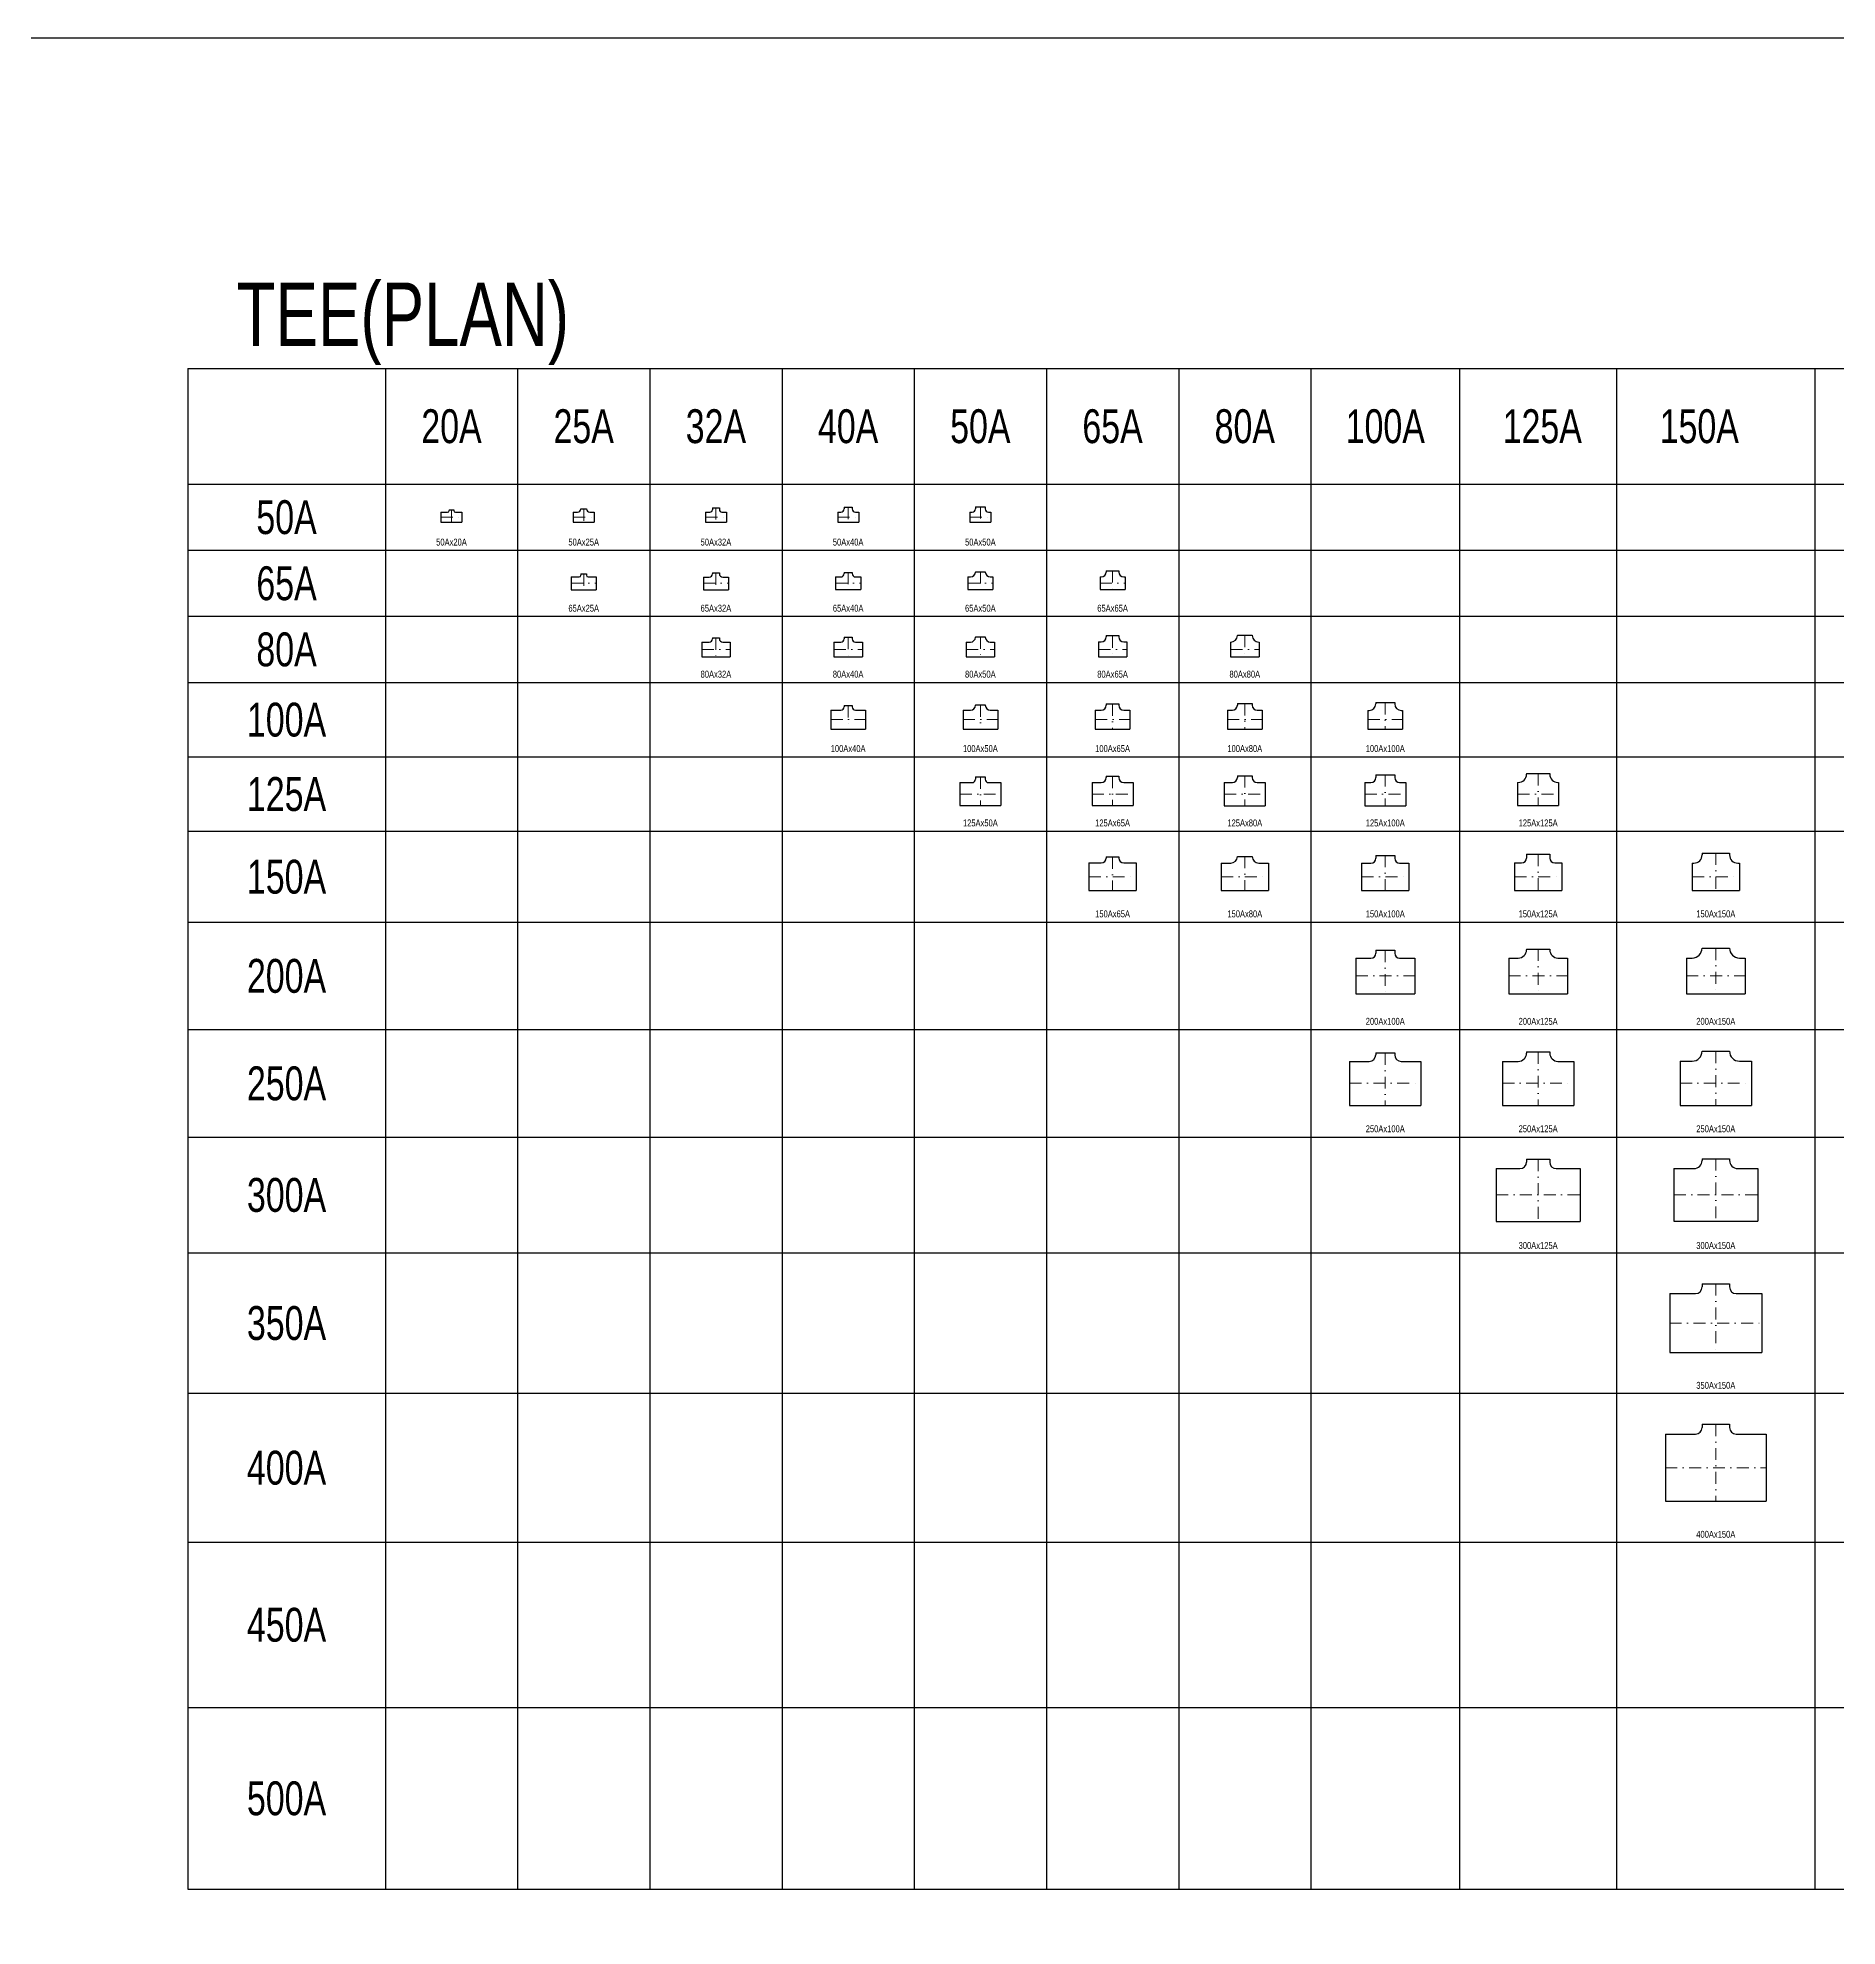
# Model space of a CAD drawing. Extents: x 0 to 90799, y 0 to 77868.
# Drawn here: x 45138 to 56026, y 66444 to 77868 of the extents above; entities that cross this region are included whole.
import ezdxf
from ezdxf.enums import TextEntityAlignment as Align

# ---------------------------------------------------------------- set-up
doc = ezdxf.new("R2010")
doc.units = 0
doc.header["$LTSCALE"] = 30
doc.header["$MEASUREMENT"] = 0
doc.linetypes.add('DGN Style 4', pattern=[4.8, 2.4, -1.2, 0, -1.2])
doc.layers.add('L(c)', color=1, linetype='DGN Style 4', lineweight=5)
doc.layers.add('L(txt)', color=2, linetype='Continuous', lineweight=13)
doc.styles.add('Style-ENGINEERING', font='ENGINEERING.shx')

# ---------------------------------------------------------------- blocks, each defined once
blk = doc.blocks.new('*U227')
for p, q in [((-64, 20), (-64, -41)), ((-64, 20), (-37, 20)), ((-17, 41), (17, 41)), ((-17, 41), (-17, 40)), ((17, 41), (17, 40)), ((37, 20), (63, 20)), ((63, 20), (63, -41)), ((-64, -41), (63, -41))]:
    blk.add_line(p, q)
for centre, start, end in [((-37, 40), 270, 0), ((37, 40), 180, 270)]:
    blk.add_arc(centre, 20, start, end)
blk = doc.blocks.new('*U228')
for p, q in [((-64, 17), (-64, -44)), ((-64, 17), (-36, 17)), ((-21, 44), (21, 44)), ((-21, 44), (-21, 32)), ((21, 44), (21, 32)), ((36, 17), (63, 17)), ((63, 17), (63, -44)), ((-64, -44), (63, -44))]:
    blk.add_line(p, q)
for centre, start, end in [((-36, 32), 270, 0), ((36, 32), 180, 270)]:
    blk.add_arc(centre, 15, start, end)
blk = doc.blocks.new('*U229')
for p, q in [((-63, 15), (-63, -45)), ((-63, 15), (-44, 15)), ((-24, 45), (24, 45)), ((-24, 45), (-24, 35)), ((24, 45), (24, 35)), ((44, 15), (64, 15)), ((64, 15), (64, -45)), ((-63, -45), (64, -45))]:
    blk.add_line(p, q)
for centre, start, end in [((-44, 35), 270, 0), ((44, 35), 180, 270)]:
    blk.add_arc(centre, 20, start, end)
blk = doc.blocks.new('*U230')
for p, q in [((-64, 14), (-64, -47)), ((-64, 14), (-50, 14)), ((-30, 47), (-30, 34)), ((-30, 47), (30, 47)), ((30, 47), (30, 34)), ((50, 14), (63, 14)), ((63, 14), (63, -47)), ((-64, -47), (63, -47))]:
    blk.add_line(p, q)
for centre, start, end in [((-50, 34), 270, 0), ((50, 34), 180, 270)]:
    blk.add_arc(centre, 20, start, end)
blk = doc.blocks.new('*U231')
for p, q in [((-76, 19), (-76, -57)), ((-76, 19), (-68, 19)), ((-38, 57), (-38, 49)), ((-38, 57), (38, 57)), ((38, 57), (38, 49)), ((68, 19), (76, 19)), ((76, 19), (76, -57)), ((-76, -57), (76, -57))]:
    blk.add_line(p, q)
for centre, start, end in [((-68, 49), 270, 0), ((68, 49), 180, 270)]:
    blk.add_arc(centre, 30, start, end)
blk = doc.blocks.new('*U232')
for p, q in [((-76, 22), (-76, -54)), ((-76, 22), (-60, 22)), ((-30, 54), (30, 54)), ((-30, 54), (-30, 52)), ((30, 54), (30, 52)), ((60, 22), (76, 22)), ((76, 22), (76, -54)), ((-76, -54), (76, -54))]:
    blk.add_line(p, q)
for centre, start, end in [((-60, 52), 270, 0), ((60, 52), 180, 270)]:
    blk.add_arc(centre, 30, start, end)
blk = doc.blocks.new('*U233')
for p, q in [((-76, 24), (-76, -52)), ((-76, 24), (-44, 24)), ((-24, 52), (24, 52)), ((-24, 52), (-24, 44)), ((24, 52), (24, 44)), ((44, 24), (76, 24)), ((76, 24), (76, -52)), ((-76, -52), (76, -52))]:
    blk.add_line(p, q)
for centre, start, end in [((-44, 44), 270, 0), ((44, 44), 180, 270)]:
    blk.add_arc(centre, 20, start, end)
blk = doc.blocks.new('*U234')
for p, q in [((-76, 25), (-76, -51)), ((-76, 25), (-41, 25)), ((-21, 51), (21, 51)), ((-21, 51), (-21, 45)), ((21, 51), (21, 45)), ((41, 25), (76, 25)), ((76, 25), (76, -51)), ((-76, -51), (76, -51))]:
    blk.add_line(p, q)
for centre, start, end in [((-41, 45), 270, 0), ((41, 45), 180, 270)]:
    blk.add_arc(centre, 20, start, end)
blk = doc.blocks.new('*U235')
for p, q in [((-76, 29), (-76, -48)), ((-76, 29), (-27, 29)), ((-17, 48), (17, 48)), ((-17, 48), (-17, 39)), ((17, 48), (17, 39)), ((27, 29), (76, 29)), ((76, 29), (76, -48)), ((-76, -48), (76, -48))]:
    blk.add_line(p, q)
for centre, start, end in [((-27, 39), 270, 0), ((27, 39), 180, 270)]:
    blk.add_arc(centre, 10, start, end)
blk = doc.blocks.new('*U236')
for p, q in [((-86, 32), (-86, -57)), ((-86, 32), (-41, 32)), ((-21, 57), (21, 57)), ((-21, 57), (-21, 52)), ((21, 57), (21, 52)), ((41, 32), (86, 32)), ((86, 32), (86, -57)), ((-86, -57), (86, -57))]:
    blk.add_line(p, q)
for centre, start, end in [((-41, 52), 270, 0), ((41, 52), 180, 270)]:
    blk.add_arc(centre, 20, start, end)
blk = doc.blocks.new('*U237')
for p, q in [((-86, 30), (-86, -59)), ((-86, 30), (-44, 30)), ((-24, 59), (24, 59)), ((-24, 59), (-24, 50)), ((24, 59), (24, 50)), ((44, 30), (86, 30)), ((86, 30), (86, -59)), ((-86, -59), (86, -59))]:
    blk.add_line(p, q)
for centre, start, end in [((-44, 50), 270, 0), ((44, 50), 180, 270)]:
    blk.add_arc(centre, 20, start, end)
blk = doc.blocks.new('*U238')
for p, q in [((-86, 29), (-86, -60)), ((-86, 29), (-60, 29)), ((-30, 60), (30, 60)), ((-30, 60), (-30, 59)), ((30, 60), (30, 59)), ((60, 29), (86, 29)), ((86, 29), (86, -60)), ((-86, -60), (86, -60))]:
    blk.add_line(p, q)
for centre, start, end in [((-60, 59), 270, 0), ((60, 59), 180, 270)]:
    blk.add_arc(centre, 30, start, end)
blk = doc.blocks.new('*U239')
for p, q in [((-86, 26), (-86, -64)), ((-86, 26), (-68, 26)), ((-38, 64), (38, 64)), ((-38, 64), (-38, 56)), ((38, 64), (38, 56)), ((68, 26), (86, 26)), ((86, 26), (86, -64)), ((-86, -64), (86, -64))]:
    blk.add_line(p, q)
for centre, start, end in [((-68, 56), 270, 0), ((68, 56), 180, 270)]:
    blk.add_arc(centre, 30, start, end)
blk = doc.blocks.new('*U240')
for p, q in [((-86, 24), (-86, -65)), ((-86, 24), (-85, 24)), ((-45, 65), (-45, 64)), ((-45, 65), (45, 65)), ((45, 65), (45, 64)), ((85, 24), (86, 24)), ((86, 24), (86, -65)), ((-86, -65), (86, -65))]:
    blk.add_line(p, q)
for centre, start, end in [((-85, 64), 270, 0), ((85, 64), 180, 270)]:
    blk.add_arc(centre, 40, start, end)
blk = doc.blocks.new('*U241')
for p, q in [((-105, 33), (-105, -81)), ((-105, 33), (-97, 33)), ((-57, 81), (-57, 73)), ((-57, 81), (57, 81)), ((57, 81), (57, 73)), ((97, 33), (105, 33)), ((105, 33), (105, -81)), ((-105, -81), (105, -81))]:
    blk.add_line(p, q)
for centre, start, end in [((-97, 73), 270, 0), ((97, 73), 180, 270)]:
    blk.add_arc(centre, 40, start, end)
blk = doc.blocks.new('*U242')
for p, q in [((-105, 37), (-105, -78)), ((-105, 37), (-75, 37)), ((-45, 78), (45, 78)), ((-45, 78), (-45, 67)), ((45, 78), (45, 67)), ((75, 37), (105, 37)), ((105, 37), (105, -78)), ((-105, -78), (105, -78))]:
    blk.add_line(p, q)
for centre, start, end in [((-75, 67), 270, 0), ((75, 67), 180, 270)]:
    blk.add_arc(centre, 30, start, end)
blk = doc.blocks.new('*U243')
for p, q in [((-105, 38), (-105, -76)), ((-105, 38), (-68, 38)), ((-38, 76), (38, 76)), ((-38, 76), (-38, 68)), ((38, 76), (38, 68)), ((68, 38), (105, 38)), ((105, 38), (105, -76)), ((-105, -76), (105, -76))]:
    blk.add_line(p, q)
for centre, start, end in [((-68, 68), 270, 0), ((68, 68), 180, 270)]:
    blk.add_arc(centre, 30, start, end)
blk = doc.blocks.new('*U244')
for p, q in [((-105, 41), (-105, -73)), ((-105, 41), (-60, 41)), ((-30, 73), (30, 73)), ((-30, 73), (-30, 71)), ((30, 73), (30, 71)), ((60, 41), (105, 41)), ((105, 41), (105, -73)), ((-105, -73), (105, -73))]:
    blk.add_line(p, q)
for centre, start, end in [((-60, 71), 270, 0), ((60, 71), 180, 270)]:
    blk.add_arc(centre, 30, start, end)
blk = doc.blocks.new('*U245')
for p, q in [((-105, 43), (-105, -71)), ((-105, 43), (-44, 43)), ((-24, 71), (24, 71)), ((-24, 71), (-24, 63)), ((24, 71), (24, 63)), ((44, 43), (105, 43)), ((105, 43), (105, -71)), ((-105, -71), (105, -71))]:
    blk.add_line(p, q)
for centre, start, end in [((-44, 63), 270, 0), ((44, 63), 180, 270)]:
    blk.add_arc(centre, 20, start, end)
blk = doc.blocks.new('*U246')
for p, q in [((-124, 52), (-124, -87)), ((-124, 52), (-50, 52)), ((-30, 87), (30, 87)), ((-30, 87), (-30, 72)), ((30, 87), (30, 72)), ((50, 52), (124, 52)), ((124, 52), (124, -87)), ((-124, -87), (124, -87))]:
    blk.add_line(p, q)
for centre, start, end in [((-50, 72), 270, 0), ((50, 72), 180, 270)]:
    blk.add_arc(centre, 20, start, end)
blk = doc.blocks.new('*U247')
for p, q in [((-124, 51), (-124, -89)), ((-124, 51), (-68, 51)), ((-38, 89), (38, 89)), ((-38, 89), (-38, 81)), ((38, 89), (38, 81)), ((68, 51), (124, 51)), ((124, 51), (124, -89)), ((-124, -89), (124, -89))]:
    blk.add_line(p, q)
for centre, start, end in [((-68, 81), 270, 0), ((68, 81), 180, 270)]:
    blk.add_arc(centre, 30, start, end)
blk = doc.blocks.new('*U248')
for p, q in [((-124, 49), (-124, -91)), ((-124, 49), (-75, 49)), ((-45, 90), (45, 90)), ((-45, 90), (-45, 79)), ((45, 90), (45, 79)), ((75, 49), (124, 49)), ((124, 49), (124, -91)), ((-124, -91), (124, -91))]:
    blk.add_line(p, q)
for centre, start, end in [((-75, 79), 270, 0), ((75, 79), 180, 270)]:
    blk.add_arc(centre, 30, start, end)
blk = doc.blocks.new('*U249')
for p, q in [((-124, 46), (-124, -94)), ((-124, 46), (-87, 46)), ((-57, 94), (57, 94)), ((-57, 94), (-57, 76)), ((57, 94), (57, 76)), ((87, 46), (124, 46)), ((124, 46), (124, -94)), ((-124, -94), (124, -94))]:
    blk.add_line(p, q)
for centre, start, end in [((-87, 76), 270, 0), ((87, 76), 180, 270)]:
    blk.add_arc(centre, 30, start, end)
blk = doc.blocks.new('*U250')
for p, q in [((-124, 43), (-124, -97)), ((-124, 43), (-120, 43)), ((-70, 97), (-70, 93)), ((-70, 97), (70, 97)), ((70, 97), (70, 93)), ((120, 43), (124, 43)), ((124, 43), (124, -97)), ((-124, -97), (124, -97))]:
    blk.add_line(p, q)
for centre, start, end in [((-120, 93), 270, 0), ((120, 93), 180, 270)]:
    blk.add_arc(centre, 50, start, end)
blk = doc.blocks.new('*U251')
for p, q in [((-143, 56), (-143, -110)), ((-143, 56), (-100, 56)), ((-70, 110), (70, 110)), ((-70, 110), (-70, 86)), ((70, 110), (70, 86)), ((100, 56), (143, 56)), ((143, 56), (143, -110)), ((-143, -110), (143, -110))]:
    blk.add_line(p, q)
for centre, start, end in [((-100, 86), 270, 0), ((100, 86), 180, 270)]:
    blk.add_arc(centre, 30, start, end)
blk = doc.blocks.new('*U252')
for p, q in [((-143, 59), (-143, -106)), ((-143, 59), (-87, 59)), ((-57, 106), (57, 106)), ((-57, 106), (-57, 89)), ((57, 106), (57, 89)), ((87, 59), (143, 59)), ((143, 59), (143, -106)), ((-143, -106), (143, -106))]:
    blk.add_line(p, q)
for centre, start, end in [((-87, 89), 270, 0), ((87, 89), 180, 270)]:
    blk.add_arc(centre, 30, start, end)
blk = doc.blocks.new('*U253')
for p, q in [((-143, 62), (-143, -103)), ((-143, 62), (-85, 62)), ((-45, 103), (45, 103)), ((-45, 103), (-45, 102)), ((45, 103), (45, 102)), ((85, 62), (143, 62)), ((143, 62), (143, -103)), ((-143, -103), (143, -103))]:
    blk.add_line(p, q)
for centre, start, end in [((-85, 102), 270, 0), ((85, 102), 180, 270)]:
    blk.add_arc(centre, 40, start, end)
blk = doc.blocks.new('*U254')
for p, q in [((-143, 64), (-143, -102)), ((-143, 64), (-68, 64)), ((-38, 102), (38, 102)), ((-38, 102), (-38, 94)), ((38, 102), (38, 94)), ((68, 64), (143, 64)), ((143, 64), (143, -102)), ((-143, -102), (143, -102))]:
    blk.add_line(p, q)
for centre, start, end in [((-68, 94), 270, 0), ((68, 94), 180, 270)]:
    blk.add_arc(centre, 30, start, end)
blk = doc.blocks.new('*U255')
for p, q in [((-57, 132), (57, 132)), ((-57, 132), (-57, 114)), ((57, 132), (57, 114)), ((-178, 84), (-178, -132)), ((-178, 84), (-87, 84)), ((87, 84), (178, 84)), ((178, 84), (178, -132)), ((-178, -132), (178, -132))]:
    blk.add_line(p, q)
for centre, start, end in [((-87, 114), 270, 0), ((87, 114), 180, 270)]:
    blk.add_arc(centre, 30, start, end)
blk = doc.blocks.new('*U256')
for p, q in [((-70, 135), (70, 135)), ((-70, 135), (-70, 131)), ((70, 135), (70, 131)), ((-178, 81), (-178, -135)), ((-178, 81), (-120, 81)), ((120, 81), (178, 81)), ((178, 81), (178, -135)), ((-178, -135), (178, -135))]:
    blk.add_line(p, q)
for centre, start, end in [((-120, 131), 270, 0), ((120, 131), 180, 270)]:
    blk.add_arc(centre, 50, start, end)
blk = doc.blocks.new('*U257')
for p, q in [((-83, 138), (83, 138)), ((-83, 138), (-83, 138)), ((83, 138), (83, 138)), ((-178, 78), (-178, -138)), ((-178, 78), (-143, 78)), ((143, 78), (178, 78)), ((178, 78), (178, -138)), ((-178, -138), (178, -138))]:
    blk.add_line(p, q)
for centre, start, end in [((-143, 138), 270, 0), ((143, 138), 180, 270)]:
    blk.add_arc(centre, 60, start, end)
blk = doc.blocks.new('*U261')
for p, q in [((-83, 164), (83, 164)), ((-216, 104), (-216, -164)), ((-216, 104), (-143, 104)), ((143, 104), (216, 104)), ((216, 104), (216, -164)), ((-216, -164), (216, -164))]:
    blk.add_line(p, q)
for centre, start, end in [((-143, 164), 270, 0), ((143, 164), 180, 270)]:
    blk.add_arc(centre, 60, start, end)
blk = doc.blocks.new('*U262')
for p, q in [((-70, 162), (70, 162)), ((-70, 162), (-70, 155)), ((70, 162), (70, 155)), ((-216, 105), (-216, -162)), ((-216, 105), (-120, 105)), ((120, 105), (216, 105)), ((216, 105), (216, -162)), ((-216, -162), (216, -162))]:
    blk.add_line(p, q)
for centre, start, end in [((-120, 155), 270, 0), ((120, 155), 180, 270)]:
    blk.add_arc(centre, 50, start, end)
blk = doc.blocks.new('*U263')
for p, q in [((-57, 159), (57, 159)), ((-57, 159), (-57, 148)), ((57, 159), (57, 148)), ((-216, 108), (-216, -159)), ((-216, 108), (-97, 108)), ((97, 108), (216, 108)), ((216, 108), (216, -159)), ((-216, -159), (216, -159))]:
    blk.add_line(p, q)
for centre, start, end in [((-97, 148), 270, 0), ((97, 148), 180, 270)]:
    blk.add_arc(centre, 40, start, end)
blk = doc.blocks.new('*U264')
for p, q in [((-254, 131), (-254, -188)), ((-254, 131), (-110, 131)), ((-70, 188), (70, 188)), ((-70, 188), (-70, 171)), ((70, 188), (70, 171)), ((110, 131), (254, 131)), ((254, 131), (254, -188)), ((-254, -188), (254, -188))]:
    blk.add_line(p, q)
for centre, start, end in [((-110, 171), 270, 0), ((110, 171), 180, 270)]:
    blk.add_arc(centre, 40, start, end)
blk = doc.blocks.new('*U265')
for p, q in [((-254, 129), (-254, -189)), ((-254, 129), (-133, 129)), ((-83, 189), (83, 189)), ((-83, 189), (-83, 179)), ((83, 189), (83, 179)), ((133, 129), (254, 129)), ((254, 129), (254, -189)), ((-254, -189), (254, -189))]:
    blk.add_line(p, q)
for centre, start, end in [((-133, 179), 270, 0), ((133, 179), 180, 270)]:
    blk.add_arc(centre, 50, start, end)
blk = doc.blocks.new('*U273')
for p, q in [((-279, 148), (-279, -208)), ((-279, 148), (-123, 148)), ((-83, 208), (83, 208)), ((-83, 208), (-83, 188)), ((83, 208), (83, 188)), ((123, 148), (279, 148)), ((279, 148), (279, -208)), ((-279, -208), (279, -208))]:
    blk.add_line(p, q)
for centre, start, end in [((-123, 188), 270, 0), ((123, 188), 180, 270)]:
    blk.add_arc(centre, 40, start, end)
blk = doc.blocks.new('*U274')
for p, q in [((-83, 233), (83, 233)), ((-83, 233), (-83, 213)), ((83, 233), (83, 213)), ((-305, 173), (-305, -233)), ((-305, 173), (-123, 173)), ((123, 173), (305, 173)), ((305, 173), (305, -233)), ((-305, -233), (305, -233))]:
    blk.add_line(p, q)
for centre, start, end in [((-123, 213), 270, 0), ((123, 213), 180, 270)]:
    blk.add_arc(centre, 40, start, end)
blk = doc.blocks.new('*U313')
for p, q in [((-64, 23), (-64, -37)), ((-64, 23), (-24, 23)), ((-14, 37), (14, 37)), ((-14, 37), (-14, 33)), ((14, 37), (14, 33)), ((24, 23), (63, 23)), ((63, 23), (63, -37)), ((-64, -37), (63, -37))]:
    blk.add_line(p, q)
for centre, start, end in [((-24, 33), 270, 0), ((24, 33), 180, 270)]:
    blk.add_arc(centre, 10, start, end)
blk = doc.blocks.new('*U430')
for p, q in [((-143, 52), (-143, -113)), ((-143, 52), (-133, 52)), ((-83, 113), (-83, 102)), ((-83, 113), (83, 113)), ((83, 113), (83, 102)), ((133, 52), (143, 52)), ((143, 52), (143, -113)), ((-143, -113), (143, -113))]:
    blk.add_line(p, q)
for centre, start, end in [((-133, 102), 270, 0), ((133, 102), 180, 270)]:
    blk.add_arc(centre, 50, start, end)

msp = doc.modelspace()

# ---------------------------------------------------------------- linework, layer by layer
for p, q in [((46046, 75868), (64991, 75868)), ((46046, 75868), (46046, 66668)), ((47241, 75868), (47241, 66668)), ((48041, 75868), (48041, 66668)), ((48841, 75868), (48841, 66668)), ((49641, 75868), (49641, 66668)), ((50441, 75868), (50441, 66668)), ((51241, 75868), (51241, 66668)), ((52041, 75868), (52041, 66668)), ((52841, 75868), (52841, 66668)), ((53741, 75868), (53741, 66668)), ((54691, 75868), (54691, 66668)), ((55891, 75868), (55891, 66668)), ((46046, 75168), (64991, 75168)), ((46046, 74768), (64991, 74768)), ((46046, 74368), (64991, 74368)), ((46046, 73968), (64991, 73968)), ((46046, 73518), (64991, 73518)), ((46046, 73068), (64991, 73068)), ((46046, 72518), (64991, 72518)), ((46046, 71868), (64991, 71868)), ((46046, 71218), (64991, 71218)), ((46046, 70518), (64991, 70518)), ((46046, 69668), (64991, 69668)), ((46046, 68768), (64991, 68768)), ((46046, 67768), (64991, 67768)), ((46046, 66668), (64991, 66668))]:
    msp.add_line(p, q)
at = {"flags": 128}
msp.add_lwpolyline([(0, 77868), (66991, 77868), (66991, 42088), (0, 42088)], close=True, dxfattribs=at)
at = {"layer": 'L(c)'}
for p, q in [((47578, 74968), (47705, 74968)), ((47641, 75012), (47641, 74937)), ((48378, 74968), (48505, 74968)), ((48441, 75018), (48441, 74937)), ((49178, 74968), (49305, 74968)), ((49241, 75025), (49241, 74937)), ((49978, 74968), (50105, 74968)), ((50041, 75028), (50041, 74937)), ((50778, 74968), (50905, 74968)), ((50841, 75031), (50841, 74937)), ((48441, 74625), (48441, 74530)), ((49241, 74631), (49241, 74530)), ((50041, 74634), (50041, 74530)), ((50841, 74638), (50841, 74530)), ((51641, 74644), (51641, 74530)), ((48365, 74568), (48517, 74568)), ((49165, 74568), (49317, 74568)), ((49965, 74568), (50117, 74568)), ((50765, 74568), (50917, 74568)), ((51565, 74568), (51717, 74568)), ((52441, 74253), (52441, 74123)), ((49156, 74168), (49327, 74168)), ((49241, 74238), (49241, 74123)), ((49956, 74168), (50127, 74168)), ((50041, 74241), (50041, 74123)), ((50756, 74168), (50927, 74168)), ((50841, 74244), (50841, 74123)), ((51556, 74168), (51727, 74168)), ((51641, 74250), (51641, 74123)), ((52356, 74168), (52527, 74168)), ((50041, 73828), (50041, 73686)), ((50841, 73832), (50841, 73686)), ((51641, 73838), (51641, 73686)), ((52441, 73841), (52441, 73686)), ((53291, 73847), (53291, 73686)), ((49936, 73743), (50146, 73743)), ((50736, 73743), (50946, 73743)), ((51536, 73743), (51746, 73743)), ((52336, 73743), (52546, 73743)), ((53186, 73743), (53396, 73743)), ((50841, 73397), (50841, 73223)), ((51641, 73401), (51641, 73223)), ((52441, 73404), (52441, 73223)), ((53291, 73410), (53291, 73223)), ((54216, 73416), (54216, 73223)), ((50717, 73293), (50965, 73293)), ((51517, 73293), (51765, 73293)), ((52317, 73293), (52565, 73293)), ((53167, 73293), (53415, 73293)), ((54092, 73293), (54340, 73293)), ((51641, 72913), (51641, 72710)), ((52441, 72916), (52441, 72710)), ((53291, 72923), (53291, 72710)), ((54216, 72929), (54216, 72710)), ((55291, 72936), (55291, 72710)), ((51498, 72793), (51784, 72793)), ((52298, 72793), (52584, 72793)), ((53148, 72793), (53434, 72793)), ((54073, 72793), (54359, 72793)), ((55148, 72793), (55434, 72793)), ((53291, 72348), (53291, 72085)), ((54216, 72355), (54216, 72085)), ((55291, 72361), (55291, 72085)), ((53113, 72193), (53469, 72193)), ((54038, 72193), (54394, 72193)), ((55113, 72193), (55469, 72193)), ((53291, 71727), (53291, 71409)), ((54216, 71733), (54216, 71409)), ((55291, 71736), (55291, 71409)), ((53075, 71543), (53507, 71543)), ((54000, 71543), (54432, 71543)), ((55075, 71543), (55507, 71543)), ((54216, 71084), (54216, 70708)), ((55291, 71087), (55291, 70708)), ((53962, 70868), (54470, 70868)), ((55037, 70868), (55545, 70868)), ((55291, 70331), (55291, 69915)), ((55012, 70093), (55571, 70093)), ((55291, 69481), (55291, 69014)), ((54986, 69218), (55596, 69218))]:
    msp.add_line(p, q, dxfattribs=at)

# ---------------------------------------------------------------- block references
for name, p in [('*U313', (47641, 74975)), ('*U227', (48441, 74978)), ('*U228', (49241, 74981)), ('*U229', (50041, 74983)), ('*U230', (50841, 74984)), ('*U235', (48441, 74577)), ('*U234', (49241, 74580)), ('*U233', (50041, 74582)), ('*U232', (50841, 74584)), ('*U231', (51641, 74587)), ('*U240', (52441, 74188)), ('*U236', (49241, 74180)), ('*U237', (50041, 74182)), ('*U238', (50841, 74183)), ('*U239', (51641, 74187)), ('*U245', (50041, 73757)), ('*U244', (50841, 73759)), ('*U243', (51641, 73762)), ('*U242', (52441, 73763)), ('*U241', (53291, 73766)), ('*U246', (50841, 73310)), ('*U247', (51641, 73312)), ('*U248', (52441, 73313)), ('*U249', (53291, 73316)), ('*U250', (54216, 73320)), ('*U254', (51641, 72812)), ('*U253', (52441, 72813)), ('*U252', (53291, 72816)), ('*U251', (54216, 72820)), ('*U430', (55291, 72823)), ('*U255', (53291, 72216)), ('*U256', (54216, 72220)), ('*U257', (55291, 72223)), ('*U263', (53291, 71568)), ('*U262', (54216, 71571)), ('*U261', (55291, 71573)), ('*U264', (54216, 70896)), ('*U265', (55291, 70898)), ('*U273', (55291, 70123)), ('*U274', (55291, 69248))]:
    msp.add_blockref(name, p)

# ---------------------------------------------------------------- texts
at = {"style": 'Style-ENGINEERING', "width": 0.75}
for s, p in [('50Ax20A', (47641, 74817)), ('50Ax25A', (48441, 74817)), ('50Ax32A', (49241, 74817)), ('50Ax40A', (50041, 74817)), ('50Ax50A', (50841, 74817)), ('65Ax25A', (48441, 74417)), ('65Ax32A', (49241, 74417)), ('65Ax40A', (50041, 74417)), ('65Ax50A', (50841, 74417)), ('65Ax65A', (51641, 74417)), ('80Ax32A', (49241, 74018)), ('80Ax40A', (50041, 74018)), ('80Ax50A', (50841, 74018)), ('80Ax65A', (51641, 74018)), ('80Ax80A', (52441, 74018)), ('100Ax40A', (50041, 73568)), ('100Ax50A', (50841, 73568)), ('100Ax65A', (51641, 73568)), ('100Ax80A', (52441, 73568)), ('100Ax100A', (53291, 73568)), ('125Ax50A', (50841, 73118)), ('125Ax65A', (51641, 73118)), ('125Ax80A', (52441, 73118)), ('125Ax100A', (53291, 73118)), ('125Ax125A', (54216, 73118)), ('150Ax65A', (51641, 72568)), ('150Ax80A', (52441, 72568)), ('150Ax100A', (53291, 72568)), ('150Ax125A', (54216, 72568)), ('150Ax150A', (55291, 72568)), ('200Ax100A', (53291, 71918)), ('200Ax125A', (54216, 71918)), ('200Ax150A', (55291, 71918)), ('250Ax100A', (53291, 71268)), ('250Ax125A', (54216, 71268)), ('250Ax150A', (55291, 71268)), ('300Ax125A', (54216, 70562)), ('300Ax150A', (55291, 70562)), ('350Ax150A', (55291, 69716)), ('400Ax150A', (55291, 68815))]:
    msp.add_text(s, height=41.9, dxfattribs=at).set_placement(p, align=Align.MIDDLE_CENTER)
at = {"layer": 'L(txt)', "style": 'Style-ENGINEERING', "width": 0.75}
msp.add_text('TEE(PLAN)', height=384, dxfattribs=at).set_placement((46341, 76195), align=Align.MIDDLE_LEFT)
for s, p in [('20A', (47641, 75518)), ('25A', (48441, 75518)), ('32A', (49241, 75518)), ('40A', (50041, 75518)), ('50A', (50841, 75518)), ('65A', (51641, 75518)), ('80A', (52441, 75518)), ('100A', (53291, 75518)), ('125A', (54241, 75518)), ('150A', (55191, 75518)), ('50A', (46643, 74968)), ('65A', (46643, 74568)), ('80A', (46643, 74168)), ('100A', (46643, 73743)), ('125A', (46643, 73293)), ('150A', (46643, 72793)), ('200A', (46643, 72193)), ('250A', (46643, 71543)), ('300A', (46643, 70868)), ('350A', (46643, 70093)), ('400A', (46643, 69218)), ('450A', (46643, 68268)), ('500A', (46643, 67218))]:
    msp.add_text(s, height=204.8, dxfattribs=at).set_placement(p, align=Align.MIDDLE_CENTER)

doc.saveas('drawing.dxf')
